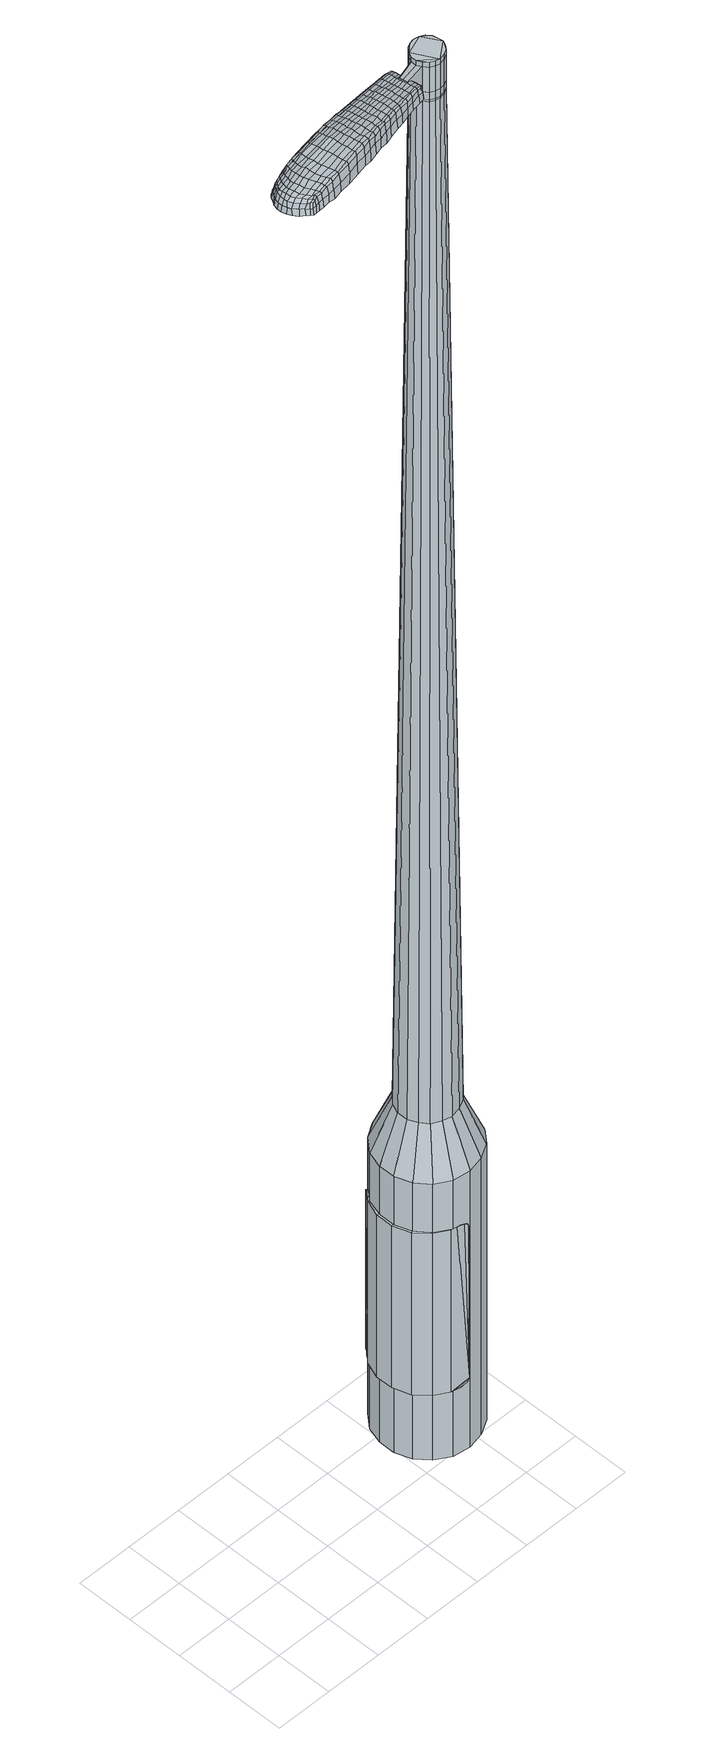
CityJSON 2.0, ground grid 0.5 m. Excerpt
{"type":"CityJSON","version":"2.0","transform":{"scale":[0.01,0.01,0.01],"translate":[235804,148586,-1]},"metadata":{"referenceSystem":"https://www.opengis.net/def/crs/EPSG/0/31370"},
"CityObjects":{
"object1":{"type":"GenericCityObject","attributes":{"cluster":3,"mean_distance_to_centroid":0.217,"new_centroid_x":235806.41,"new_centroid_y":148586.9,"mean_distance_to_camera":6.87,"H1":-3.76,"H2":1.79,"Z_final":111.37,"cluster2":-1,"proj_x":235805.61,"proj_y":148582.54,"id_line":62662,"bearing_l":280.38,"distance":4.44,"orientation":"right","G_obj":190.38},"geometry":[{"type":"MultiSurface","lod":"2","boundaries":[[[0,1,2,3]],[[1,4,5,2]],[[4,6,7,5]],[[6,8,9,7]],[[8,10,11,9]],[[10,12,13,11]],[[12,14,15,13]],[[14,16,17,15]],[[16,18,19,17]],[[18,20,21,19]],[[20,22,23,21]],[[22,24,25,23]],[[24,26,27,25]],[[26,28,29,27]],[[28,30,31,29]],[[30,32,33,31]],[[32,34,35,33]],[[34,0,3,35]],[[36,37,38,39]],[[38,40,41,42]],[[41,43,42]],[[42,44,45,46]],[[45,47,46]],[[46,48,49,50]],[[49,51,50]],[[42,46,50,38]],[[50,52,39,38]],[[53,36,39]],[[2,5,7,35]],[[7,9,11,15]],[[11,13,15]],[[15,17,19,23]],[[19,21,23]],[[23,25,27,31]],[[27,29,31]],[[15,23,31,7]],[[31,33,35,7]],[[3,2,35]],[[1,0,54,55]],[[0,34,56,54]],[[34,32,57,56]],[[32,30,58,57]],[[30,28,59,58]],[[28,26,60,59]],[[26,24,61,60]],[[24,22,62,61]],[[22,20,63,62]],[[20,18,64,63]],[[18,16,65,64]],[[16,14,66,65]],[[14,12,67,66]],[[12,10,68,67]],[[10,8,69,68]],[[8,6,70,69]],[[6,4,71,70]],[[4,1,55,71]],[[55,54,72,73]],[[54,56,74,72]],[[56,57,75,74]],[[57,58,76,75]],[[58,59,77,76]],[[59,60,78,77]],[[60,61,79,78]],[[61,62,80,79]],[[62,63,81,80]],[[63,64,82,81]],[[64,65,83,82]],[[65,66,84,83]],[[66,67,85,84]],[[67,68,86,85]],[[68,69,87,86]],[[69,70,88,87]],[[70,71,89,88]],[[71,55,73,89]],[[90,91,92,93]],[[74,94,91,90]],[[75,95,94,74]],[[76,96,95,75]],[[77,97,96,76]],[[78,98,97,77]],[[99,100,98,78]],[[101,102,100,99]],[[103,104,102,101]],[[82,105,104,103]],[[106,107,105,82]],[[108,109,107,106]],[[110,111,109,108]],[[112,113,111,110]],[[114,115,113,112]],[[116,117,115,114]],[[89,118,117,116]],[[93,92,118,89]],[[119,120,121,122]],[[123,119,122,124]],[[125,123,124,126]],[[127,125,126,128]],[[129,127,128,130]],[[131,129,130,132]],[[133,131,132,134]],[[135,133,134,136]],[[137,135,136,138]],[[139,137,138,140]],[[141,139,140,142]],[[143,141,142,144]],[[145,143,144,146]],[[147,145,146,148]],[[149,147,148,150]],[[151,149,150,152]],[[73,72,90,93]],[[72,74,90]],[[79,99,78]],[[79,80,101,99]],[[80,81,103,101]],[[81,82,103]],[[83,106,82]],[[83,84,108,106]],[[84,85,110,108]],[[85,86,112,110]],[[86,87,114,112]],[[87,88,116,114]],[[88,89,116]],[[73,93,89]],[[153,154,92,91]],[[154,118,92]],[[155,117,118]],[[155,156,115,117]],[[156,157,113,115]],[[157,158,111,113]],[[158,159,109,111]],[[159,160,107,109]],[[160,105,107]],[[161,104,105]],[[161,162,102,104]],[[162,163,100,102]],[[163,98,100]],[[153,91,94]],[[39,52,151,164]],[[154,153,165,152]],[[53,39,164,120]],[[153,94,121,165]],[[36,53,120,119]],[[94,95,122,121]],[[37,36,119,123]],[[95,96,124,122]],[[38,37,123,125]],[[96,97,126,124]],[[40,38,125,127]],[[97,98,128,126]],[[41,40,127,129]],[[98,163,130,128]],[[43,41,129,131]],[[163,162,132,130]],[[42,43,131,133]],[[162,161,134,132]],[[44,42,133,135]],[[161,105,136,134]],[[45,44,135,137]],[[105,160,138,136]],[[47,45,137,139]],[[160,159,140,138]],[[46,47,139,141]],[[159,158,142,140]],[[48,46,141,143]],[[158,157,144,142]],[[49,48,143,145]],[[157,156,146,144]],[[51,49,145,147]],[[156,155,148,146]],[[50,51,147,149]],[[155,118,150,148]],[[52,50,149,151]],[[118,154,152,150]],[[151,152,166,167]],[[152,165,168,166]],[[165,121,169,168]],[[121,120,170,169]],[[120,164,171,170]],[[164,151,167,171]],[[172,173,174,175]],[[176,172,175,177]],[[172,176,178,179]],[[173,172,179,180]],[[181,182,183,184]],[[185,181,184,186]],[[181,185,187,188]],[[182,181,188,189]],[[190,191,192,193]],[[194,190,193,195]],[[190,194,196,197]],[[191,190,197,198]],[[199,200,201,202]],[[203,199,202,204]],[[199,203,205,206]],[[200,199,206,207]],[[208,209,210,211]],[[212,208,211,213]],[[208,212,214,215]],[[209,208,215,216]],[[217,218,219,220]],[[221,217,220,222]],[[217,221,223,224]],[[218,217,224,225]],[[226,227,228,229]],[[218,226,229,219]],[[226,218,225,230]],[[227,226,230,231]],[[232,233,234,235]],[[227,232,235,228]],[[232,227,231,236]],[[233,232,236,237]],[[238,176,177,239]],[[233,238,239,234]],[[238,233,237,240]],[[176,238,240,178]],[[241,242,243,244]],[[245,241,244,246]],[[241,245,247,248]],[[242,241,248,249]],[[250,251,252,253]],[[242,250,253,243]],[[250,242,249,254]],[[251,250,254,255]],[[256,257,258,259]],[[251,256,259,252]],[[256,251,255,260]],[[257,256,260,261]],[[262,263,264,265]],[[257,262,265,258]],[[262,257,261,266]],[[263,262,266,267]],[[268,173,180,269]],[[263,268,269,264]],[[268,263,267,270]],[[173,268,270,174]],[[271,272,273,274]],[[275,271,274,276]],[[271,275,277,278]],[[272,271,278,279]],[[280,281,282,283]],[[272,280,283,273]],[[280,272,279,284]],[[281,280,284,285]],[[286,287,288,289]],[[281,286,289,282]],[[286,281,285,290]],[[287,286,290,291]],[[292,185,186,293]],[[287,292,293,288]],[[292,287,291,294]],[[185,292,294,187]],[[295,296,297,298]],[[299,295,298,300]],[[295,299,301,302]],[[296,295,302,303]],[[304,305,306,307]],[[296,304,307,297]],[[304,296,303,308]],[[305,304,308,309]],[[310,311,312,313]],[[305,310,313,306]],[[310,305,309,314]],[[311,310,314,315]],[[316,317,318,319]],[[311,316,319,312]],[[316,311,315,320]],[[317,316,320,321]],[[322,182,189,323]],[[317,322,323,318]],[[322,317,321,324]],[[182,322,324,183]],[[325,211,210,326]],[[327,325,326,328]],[[325,327,329,330]],[[211,325,330,213]],[[331,327,328,332]],[[333,331,332,334]],[[331,333,335,336]],[[327,331,336,329]],[[337,333,334,338]],[[339,337,338,340]],[[337,339,341,342]],[[333,337,342,335]],[[343,339,340,344]],[[345,343,344,346]],[[343,345,347,348]],[[339,343,348,341]],[[349,345,346,350]],[[200,349,350,201]],[[349,200,207,351]],[[345,349,351,347]],[[352,353,198,197]],[[354,352,197,196]],[[352,354,355,356]],[[353,352,356,357]],[[358,359,357,356]],[[360,358,356,355]],[[358,360,361,362]],[[359,358,362,363]],[[364,365,363,362]],[[366,364,362,361]],[[364,366,367,368]],[[365,364,368,369]],[[370,371,369,368]],[[372,370,368,367]],[[370,372,205,203]],[[371,370,203,204]],[[373,374,375,376]],[[275,373,376,277]],[[373,275,276,377]],[[374,373,377,378]],[[379,194,195,380]],[[374,379,380,375]],[[379,374,378,381]],[[194,379,381,196]],[[382,383,384,385]],[[221,382,385,223]],[[382,221,222,386]],[[383,382,386,387]],[[388,389,390,391]],[[383,388,391,384]],[[388,383,387,392]],[[389,388,392,393]],[[394,191,198,395]],[[389,394,395,390]],[[394,389,393,396]],[[191,394,396,192]],[[397,398,399,400]],[[179,397,400,180]],[[397,179,178,401]],[[398,397,401,402]],[[403,404,405,406]],[[398,403,406,399]],[[403,398,402,407]],[[404,403,407,408]],[[409,202,201,410]],[[404,409,410,405]],[[409,404,408,411]],[[202,409,411,204]],[[412,413,414,415]],[[184,412,415,186]],[[412,184,183,416]],[[413,412,416,417]],[[418,206,205,419]],[[413,418,419,414]],[[418,413,417,420]],[[206,418,420,207]],[[421,422,423,424]],[[299,421,424,301]],[[421,299,300,425]],[[422,421,425,426]],[[427,212,213,428]],[[422,427,428,423]],[[427,422,426,429]],[[212,427,429,214]],[[430,431,432,433]],[[245,430,433,247]],[[430,245,246,434]],[[431,430,434,435]],[[436,437,438,439]],[[431,436,439,432]],[[436,431,435,440]],[[437,436,440,441]],[[442,209,216,443]],[[437,442,443,438]],[[442,437,441,444]],[[209,442,444,210]],[[445,446,435,434]],[[244,445,434,246]],[[445,244,243,447]],[[446,445,447,448]],[[449,450,441,440]],[[446,449,440,435]],[[449,446,448,451]],[[450,449,451,452]],[[453,326,210,444]],[[450,453,444,441]],[[453,450,452,454]],[[326,453,454,328]],[[455,456,457,458]],[[302,455,458,303]],[[455,302,301,424]],[[456,455,424,423]],[[459,330,329,460]],[[456,459,460,457]],[[459,456,423,428]],[[330,459,428,213]],[[461,462,448,447]],[[253,461,447,243]],[[461,253,252,463]],[[462,461,463,464]],[[465,466,452,451]],[[462,465,451,448]],[[465,462,464,467]],[[466,465,467,468]],[[469,332,328,454]],[[466,469,454,452]],[[469,466,468,470]],[[332,469,470,334]],[[471,472,473,474]],[[308,471,474,309]],[[471,308,303,458]],[[472,471,458,457]],[[475,336,335,476]],[[472,475,476,473]],[[475,472,457,460]],[[336,475,460,329]],[[477,478,464,463]],[[259,477,463,252]],[[477,259,258,479]],[[478,477,479,480]],[[481,482,468,467]],[[478,481,467,464]],[[481,478,480,483]],[[482,481,483,484]],[[485,338,334,470]],[[482,485,470,468]],[[485,482,484,486]],[[338,485,486,340]],[[487,488,489,490]],[[314,487,490,315]],[[487,314,309,474]],[[488,487,474,473]],[[491,342,341,492]],[[488,491,492,489]],[[491,488,473,476]],[[342,491,476,335]],[[493,494,480,479]],[[265,493,479,258]],[[493,265,264,495]],[[494,493,495,496]],[[497,498,484,483]],[[494,497,483,480]],[[497,494,496,499]],[[498,497,499,500]],[[501,344,340,486]],[[498,501,486,484]],[[501,498,500,502]],[[344,501,502,346]],[[503,504,505,506]],[[320,503,506,321]],[[503,320,315,490]],[[504,503,490,489]],[[507,348,347,508]],[[504,507,508,505]],[[507,504,489,492]],[[348,507,492,341]],[[509,510,496,495]],[[269,509,495,264]],[[509,269,180,400]],[[510,509,400,399]],[[511,512,500,499]],[[510,511,499,496]],[[511,510,399,406]],[[512,511,406,405]],[[513,350,346,502]],[[512,513,502,500]],[[513,512,405,410]],[[350,513,410,201]],[[514,515,417,416]],[[324,514,416,183]],[[514,324,321,506]],[[515,514,506,505]],[[516,351,207,420]],[[515,516,420,417]],[[516,515,505,508]],[[351,516,508,347]],[[517,518,378,377]],[[274,517,377,276]],[[517,274,273,519]],[[518,517,519,520]],[[521,354,196,381]],[[518,521,381,378]],[[521,518,520,522]],[[354,521,522,355]],[[523,524,525,526]],[[224,523,526,225]],[[523,224,223,385]],[[524,523,385,384]],[[527,528,529,530]],[[524,527,530,525]],[[527,524,384,391]],[[528,527,391,390]],[[531,353,357,532]],[[528,531,532,529]],[[531,528,390,395]],[[353,531,395,198]],[[533,534,520,519]],[[283,533,519,273]],[[533,283,282,535]],[[534,533,535,536]],[[537,360,355,522]],[[534,537,522,520]],[[537,534,536,538]],[[360,537,538,361]],[[539,540,541,542]],[[230,539,542,231]],[[539,230,225,526]],[[540,539,526,525]],[[543,544,545,546]],[[540,543,546,541]],[[543,540,525,530]],[[544,543,530,529]],[[547,359,363,548]],[[544,547,548,545]],[[547,544,529,532]],[[359,547,532,357]],[[549,550,536,535]],[[289,549,535,282]],[[549,289,288,551]],[[550,549,551,552]],[[553,366,361,538]],[[550,553,538,536]],[[553,550,552,554]],[[366,553,554,367]],[[555,556,557,558]],[[236,555,558,237]],[[555,236,231,542]],[[556,555,542,541]],[[559,560,561,562]],[[556,559,562,557]],[[559,556,541,546]],[[560,559,546,545]],[[563,365,369,564]],[[560,563,564,561]],[[563,560,545,548]],[[365,563,548,363]],[[565,566,552,551]],[[293,565,551,288]],[[565,293,186,415]],[[566,565,415,414]],[[567,372,367,554]],[[566,567,554,552]],[[567,566,414,419]],[[372,567,419,205]],[[568,569,402,401]],[[240,568,401,178]],[[568,240,237,558]],[[569,568,558,557]],[[570,571,408,407]],[[569,570,407,402]],[[570,569,557,562]],[[571,570,562,561]],[[572,371,204,411]],[[571,572,411,408]],[[572,571,561,564]],[[371,572,564,369]],[[573,574,575,576]],[[576,575,577,578]],[[579,577,575,580]],[[580,575,574,581]],[[582,583,584,585]],[[585,584,586,587]],[[588,586,584,589]],[[589,584,583,590]],[[591,592,593,594]],[[594,593,595,596]],[[597,595,593,598]],[[598,593,592,599]],[[600,601,602,603]],[[603,602,604,605]],[[606,604,602,607]],[[607,602,601,608]],[[609,610,611,612]],[[612,611,613,614]],[[615,613,611,616]],[[616,611,610,617]],[[618,619,620,621]],[[621,620,622,623]],[[624,622,620,625]],[[625,620,619,626]],[[627,628,629,630]],[[630,629,619,618]],[[626,619,629,631]],[[631,629,628,632]],[[633,634,635,636]],[[636,635,628,627]],[[632,628,635,637]],[[637,635,634,638]],[[578,577,639,640]],[[640,639,634,633]],[[638,634,639,641]],[[641,639,577,579]],[[642,643,644,645]],[[645,644,646,647]],[[648,646,644,649]],[[649,644,643,650]],[[651,652,653,654]],[[654,653,643,642]],[[650,643,653,655]],[[655,653,652,656]],[[657,658,659,660]],[[660,659,652,651]],[[656,652,659,661]],[[661,659,658,662]],[[663,664,665,666]],[[666,665,658,657]],[[662,658,665,667]],[[667,665,664,668]],[[581,574,669,670]],[[670,669,664,663]],[[668,664,669,671]],[[671,669,574,573]],[[672,673,674,675]],[[675,674,676,677]],[[678,676,674,679]],[[679,674,673,680]],[[681,682,683,684]],[[684,683,673,672]],[[680,673,683,685]],[[685,683,682,686]],[[687,688,689,690]],[[690,689,682,681]],[[686,682,689,691]],[[691,689,688,692]],[[587,586,693,694]],[[694,693,688,687]],[[692,688,693,695]],[[695,693,586,588]],[[696,697,698,699]],[[699,698,700,701]],[[702,700,698,703]],[[703,698,697,704]],[[705,706,707,708]],[[708,707,697,696]],[[704,697,707,709]],[[709,707,706,710]],[[711,712,713,714]],[[714,713,706,705]],[[710,706,713,715]],[[715,713,712,716]],[[717,718,719,720]],[[720,719,712,711]],[[716,712,719,721]],[[721,719,718,722]],[[590,583,723,724]],[[724,723,718,717]],[[722,718,723,725]],[[725,723,583,582]],[[609,612,726,727]],[[727,726,728,729]],[[730,728,726,170]],[[170,726,612,614]],[[729,728,731,732]],[[732,731,733,734]],[[735,733,731,736]],[[736,731,728,730]],[[734,733,737,738]],[[738,737,739,740]],[[741,739,737,742]],[[742,737,733,735]],[[740,739,743,744]],[[744,743,745,746]],[[747,745,743,748]],[[748,743,739,741]],[[746,745,749,750]],[[750,749,601,600]],[[608,601,749,751]],[[751,749,745,747]],[[599,752,753,598]],[[598,753,754,597]],[[755,754,753,756]],[[756,753,752,757]],[[757,758,759,756]],[[756,759,760,755]],[[761,760,759,762]],[[762,759,758,763]],[[763,764,765,762]],[[762,765,766,761]],[[767,766,765,768]],[[768,765,764,769]],[[769,770,771,768]],[[768,771,772,767]],[[606,772,771,604]],[[604,771,770,605]],[[773,774,775,776]],[[776,775,676,678]],[[677,676,775,777]],[[777,775,774,778]],[[596,595,779,780]],[[780,779,774,773]],[[778,774,779,781]],[[781,779,595,597]],[[782,783,784,785]],[[785,784,622,624]],[[623,622,784,786]],[[786,784,783,787]],[[788,789,790,791]],[[791,790,783,782]],[[787,783,790,792]],[[792,790,789,793]],[[599,592,794,795]],[[795,794,789,788]],[[793,789,794,796]],[[796,794,592,591]],[[797,798,799,800]],[[800,799,580,581]],[[579,580,799,801]],[[801,799,798,802]],[[803,804,805,806]],[[806,805,798,797]],[[802,798,805,807]],[[807,805,804,808]],[[600,603,809,810]],[[810,809,804,803]],[[808,804,809,811]],[[811,809,603,605]],[[812,813,814,815]],[[815,814,585,587]],[[582,585,814,816]],[[816,814,813,817]],[[606,607,818,819]],[[819,818,813,812]],[[817,813,818,820]],[[820,818,607,608]],[[821,822,823,824]],[[824,823,700,702]],[[701,700,823,825]],[[825,823,822,826]],[[614,613,827,828]],[[828,827,822,821]],[[826,822,827,829]],[[829,827,613,615]],[[830,831,646,648]],[[647,646,832]],[[832,646,831,833]],[[834,835,836,837]],[[837,836,831,830]],[[833,831,836,838]],[[838,836,835,839]],[[617,610,840,841]],[[841,840,835,834]],[[839,835,840,842]],[[842,840,610,609]],[[833,843,832]],[[832,843,645,647]],[[642,645,843,844]],[[839,845,846,838]],[[838,846,843,833]],[[844,843,846,847]],[[847,846,845,848]],[[609,727,849,842]],[[842,849,845,839]],[[848,845,849,850]],[[850,849,727,729]],[[851,852,853,854]],[[854,853,703,704]],[[702,703,853,824]],[[824,853,852,821]],[[730,170,855,856]],[[856,855,852,851]],[[821,852,855,828]],[[828,855,170,614]],[[857,858,844]],[[844,858,654,642]],[[651,654,858,859]],[[859,858,857,860]],[[848,861,862,847]],[[847,862,857,844]],[[860,857,862,863]],[[863,862,861,864]],[[729,732,865,850]],[[850,865,861,848]],[[864,861,865,866]],[[866,865,732,734]],[[867,868,869,870]],[[870,869,709,710]],[[704,709,869,854]],[[854,869,868,851]],[[735,736,871,872]],[[872,871,868,867]],[[851,868,871,856]],[[856,871,736,730]],[[860,873,874,859]],[[859,874,660,651]],[[657,660,874,875]],[[875,874,873,876]],[[864,877,878,863]],[[863,878,873,860]],[[876,873,878,879]],[[879,878,877,880]],[[734,738,881,866]],[[866,881,877,864]],[[880,877,881,882]],[[882,881,738,740]],[[883,884,885,886]],[[886,885,715,716]],[[710,715,885,870]],[[870,885,884,867]],[[741,742,887,888]],[[888,887,884,883]],[[867,884,887,872]],[[872,887,742,735]],[[876,889,890,875]],[[875,890,666,657]],[[663,666,890,891]],[[891,890,889,892]],[[880,893,894,879]],[[879,894,889,876]],[[892,889,894,895]],[[895,894,893,896]],[[740,744,897,882]],[[882,897,893,880]],[[896,893,897,898]],[[898,897,744,746]],[[899,900,901,902]],[[902,901,721,722]],[[716,721,901,886]],[[886,901,900,883]],[[747,748,903,904]],[[904,903,900,899]],[[883,900,903,888]],[[888,903,748,741]],[[892,905,906,891]],[[891,906,670,663]],[[581,670,906,800]],[[800,906,905,797]],[[896,907,908,895]],[[895,908,905,892]],[[797,905,908,806]],[[806,908,907,803]],[[746,750,909,898]],[[898,909,907,896]],[[803,907,909,810]],[[810,909,750,600]],[[817,910,911,816]],[[816,911,725,582]],[[722,725,911,902]],[[902,911,910,899]],[[608,751,912,820]],[[820,912,910,817]],[[899,910,912,904]],[[904,912,751,747]],[[778,913,914,777]],[[777,914,675,677]],[[672,675,914,915]],[[915,914,913,916]],[[597,754,917,781]],[[781,917,913,778]],[[916,913,917,918]],[[918,917,754,755]],[[919,920,921,922]],[[922,921,625,626]],[[624,625,921,785]],[[785,921,920,782]],[[923,924,925,926]],[[926,925,920,919]],[[782,920,925,791]],[[791,925,924,788]],[[757,752,927,928]],[[928,927,924,923]],[[788,924,927,795]],[[795,927,752,599]],[[916,929,930,915]],[[915,930,684,672]],[[681,684,930,931]],[[931,930,929,932]],[[755,760,933,918]],[[918,933,929,916]],[[932,929,933,934]],[[934,933,760,761]],[[935,936,937,938]],[[938,937,631,632]],[[626,631,937,922]],[[922,937,936,919]],[[939,940,941,942]],[[942,941,936,935]],[[919,936,941,926]],[[926,941,940,923]],[[763,758,943,944]],[[944,943,940,939]],[[923,940,943,928]],[[928,943,758,757]],[[932,945,946,931]],[[931,946,690,681]],[[687,690,946,947]],[[947,946,945,948]],[[761,766,949,934]],[[934,949,945,932]],[[948,945,949,950]],[[950,949,766,767]],[[951,952,953,954]],[[954,953,637,638]],[[632,637,953,938]],[[938,953,952,935]],[[955,956,957,958]],[[958,957,952,951]],[[935,952,957,942]],[[942,957,956,939]],[[769,764,959,960]],[[960,959,956,955]],[[939,956,959,944]],[[944,959,764,763]],[[948,961,962,947]],[[947,962,694,687]],[[587,694,962,815]],[[815,962,961,812]],[[767,772,963,950]],[[950,963,961,948]],[[812,961,963,819]],[[819,963,772,606]],[[802,964,965,801]],[[801,965,641,579]],[[638,641,965,954]],[[954,965,964,951]],[[808,966,967,807]],[[807,967,964,802]],[[951,964,967,958]],[[958,967,966,955]],[[605,770,968,811]],[[811,968,966,808]],[[955,966,968,960]],[[960,968,770,769]],[[573,576,175,174]],[[576,578,177,175]],[[588,589,188,187]],[[589,590,189,188]],[[591,594,193,192]],[[594,596,195,193]],[[615,616,215,214]],[[616,617,216,215]],[[618,621,220,219]],[[621,623,222,220]],[[627,630,229,228]],[[630,618,219,229]],[[633,636,235,234]],[[636,627,228,235]],[[578,640,239,177]],[[640,633,234,239]],[[648,649,248,247]],[[649,650,249,248]],[[650,655,254,249]],[[655,656,255,254]],[[656,661,260,255]],[[661,662,261,260]],[[662,667,266,261]],[[667,668,267,266]],[[668,671,270,267]],[[671,573,174,270]],[[678,679,278,277]],[[679,680,279,278]],[[680,685,284,279]],[[685,686,285,284]],[[686,691,290,285]],[[691,692,291,290]],[[692,695,294,291]],[[695,588,187,294]],[[696,699,298,297]],[[699,701,300,298]],[[705,708,307,306]],[[708,696,297,307]],[[711,714,313,312]],[[714,705,306,313]],[[717,720,319,318]],[[720,711,312,319]],[[590,724,323,189]],[[724,717,318,323]],[[773,776,376,375]],[[776,678,277,376]],[[596,780,380,195]],[[780,773,375,380]],[[623,786,386,222]],[[786,787,387,386]],[[787,792,392,387]],[[792,793,393,392]],[[793,796,396,393]],[[796,591,192,396]],[[701,825,425,300]],[[825,826,426,425]],[[826,829,429,426]],[[829,615,214,429]],[[830,648,433,432]],[[648,247,433]],[[834,837,439,438]],[[837,830,432,439]],[[617,841,443,216]],[[841,834,438,443]],[[969,970,971,972]],[[973,974,972,971]],[[975,976,977,978]],[[979,980,981,982]],[[970,983,984,971]],[[985,973,971,984]],[[986,975,978,987]],[[988,989,980,979]],[[983,990,991,984]],[[991,992,985,984]],[[993,986,987,994]],[[995,989,988,996]],[[990,997,998,991]],[[998,999,992,991]],[[1000,993,994,1001]],[[1002,995,996,1003]],[[1004,1005,1006,1007]],[[1008,1009,1005,1004]],[[1008,1010,1011,1009]],[[1010,1012,1013,1011]],[[1014,1015,1016,1017]],[[1018,1019,1015,1014]],[[1020,1021,1019,1018]],[[1022,1023,1021,1020]],[[1017,1006,1005,1014]],[[1014,1005,1009,1018]],[[1009,1011,1020,1018]],[[1011,1013,1022,1020]],[[978,977,974,973]],[[987,978,973,985]],[[992,994,987,985]],[[999,1001,994,992]],[[979,982,976,975]],[[988,979,975,986]],[[996,988,986,993]],[[1003,996,993,1000]],[[980,1004,1007,981]],[[989,1008,1004,980]],[[1010,1008,989,995]],[[1012,1010,995,1002]],[[1024,1025,1026,1027]],[[1026,1028,1029,1030]],[[1026,1030,1031,1032]],[[1026,1032,1027]],[[1033,1024,1027,1034]],[[1035,1034,1027,1036]],[[1037,1036,1027]],[[1038,1026,1025,1039]],[[1040,1038,1039,1041]],[[1042,1040,1041,1043]],[[1044,1042,1043,1045]],[[1046,1044,1045,1047]],[[1047,1048,1049,1050]],[[1047,1050,1051,1052]],[[1047,1052,1053,1054]],[[1053,1055,1056,1057]],[[1053,1057,1058,1059]],[[1053,1059,1054]],[[1047,1054,1046]],[[1060,1061,1025,1024]],[[1062,1063,1028,1026]],[[1064,1065,1037,1027]],[[1061,1066,1039,1025]],[[1067,1062,1026,1038]],[[1066,1068,1041,1039]],[[1069,1067,1038,1040]],[[1068,1070,1043,1041]],[[1071,1069,1040,1042]],[[1070,1072,1045,1043]],[[1073,1071,1042,1044]],[[1072,1074,1047,1045]],[[1075,1073,1044,1046]],[[1074,1076,1048,1047]],[[1077,1078,1055,1053]],[[1079,1075,1046,1054]],[[1049,1048,1076,1080]],[[1050,1049,1080,1081]],[[1051,1050,1081,1082]],[[1052,1051,1082,1083]],[[1053,1052,1083,1077]],[[1084,1060,1024,1033]],[[1085,1084,1033,1034]],[[1086,1085,1034,1035]],[[1087,1086,1035,1036]],[[1065,1087,1036,1037]],[[1029,1028,1063,1088]],[[1056,1055,1078,1089]],[[1030,1029,1088,1090]],[[1031,1030,1090,1091]],[[1032,1031,1091,1092]],[[1027,1032,1092,1064]],[[1057,1056,1089,1093]],[[1058,1057,1093,1094]],[[1059,1058,1094,1095]],[[1054,1059,1095,1079]]]}]}
},
"vertices":[
[198,81,384],[198,95,384],[198,95,96],[198,81,96],[202,109,384],[202,109,96],[212,121,384],[212,121,96],[224,128,384],[224,128,96],[239,131,384],[239,131,96],[253,128,384],[253,128,96],[266,121,384],[266,121,96],[276,110,384],[276,110,96],[281,96,384],[281,96,96],[281,81,384],[281,81,96],[276,67,384],[276,67,96],[267,56,384],[267,56,96],[254,49,384],[254,49,96],[240,46,384],[240,46,96],[225,48,384],[225,48,96],[212,56,384],[212,56,96],[203,67,384],[203,67,96],[231,78,1524],[235,76,1524],[239,75,1524],[226,86,1524],[244,76,1524],[248,78,1524],[253,86,1524],[251,82,1524],[252,91,1524],[251,95,1524],[244,101,1524],[248,99,1524],[239,102,1524],[235,101,1524],[228,95,1524],[231,99,1524],[226,91,1524],[228,82,1524],[214,84,429],[214,93,429],[218,76,429],[223,69,429],[231,65,429],[239,63,429],[248,65,429],[256,69,429],[261,76,429],[264,84,429],[264,93,429],[261,101,429],[255,108,429],[248,112,429],[239,113,429],[230,112,429],[223,107,429],[217,101,429],[226,86,1483],[226,91,1483],[228,82,1483],[231,78,1483],[235,76,1483],[239,75,1483],[244,76,1483],[248,78,1483],[251,82,1483],[253,86,1483],[252,91,1483],[251,95,1483],[248,99,1483],[244,101,1483],[239,102,1483],[235,101,1483],[231,99,1483],[228,95,1483],[227,86,1483],[227,86,1485],[227,90,1485],[227,90,1483],[228,82,1485],[231,78,1485],[235,76,1485],[239,75,1485],[244,76,1485],[248,79,1483],[248,79,1485],[250,82,1483],[250,82,1485],[252,86,1483],[252,86,1485],[252,91,1485],[250,95,1483],[250,95,1485],[247,98,1483],[247,98,1485],[244,100,1483],[244,100,1485],[239,101,1483],[239,101,1485],[235,100,1483],[235,100,1485],[231,98,1483],[231,98,1485],[228,95,1485],[231,78,1519],[228,82,1519],[228,82,1493],[231,78,1493],[235,76,1519],[235,76,1493],[239,75,1519],[239,75,1493],[244,76,1519],[244,76,1493],[248,78,1519],[248,78,1493],[251,82,1519],[251,82,1493],[253,86,1519],[253,86,1493],[252,91,1519],[252,91,1493],[251,95,1519],[251,95,1493],[248,99,1519],[248,99,1493],[244,101,1519],[244,101,1493],[239,102,1519],[239,102,1493],[235,101,1519],[235,101,1493],[231,99,1519],[231,99,1493],[228,95,1519],[228,95,1493],[226,91,1519],[226,91,1493],[226,86,1485],[226,91,1485],[231,99,1485],[235,101,1485],[239,102,1485],[244,101,1485],[248,99,1485],[251,95,1485],[253,86,1485],[251,82,1485],[248,78,1485],[226,86,1519],[226,86,1493],[207,86,1513],[207,86,1518],[208,83,1513],[208,79,1513],[208,79,1518],[208,83,1518],[131,88,1519],[138,89,1518],[137,91,1509],[130,90,1510],[123,87,1519],[121,88,1510],[124,86,1526],[132,87,1525],[140,88,1525],[138,50,1519],[145,52,1518],[146,54,1525],[139,52,1525],[129,49,1519],[130,50,1526],[128,47,1510],[137,49,1510],[144,50,1509],[63,54,1519],[62,58,1519],[61,58,1513],[62,54,1513],[64,51,1519],[64,50,1513],[66,51,1524],[64,55,1524],[64,58,1524],[135,68,1530],[143,69,1529],[142,72,1529],[135,71,1530],[126,66,1531],[126,70,1531],[127,62,1530],[136,64,1530],[143,66,1529],[215,83,1512],[214,85,1512],[213,85,1517],[214,83,1517],[215,80,1512],[214,80,1517],[215,79,1506],[214,82,1506],[213,85,1506],[73,76,1519],[76,77,1519],[75,79,1512],[72,78,1512],[71,75,1518],[70,76,1512],[72,75,1522],[74,75,1523],[77,76,1524],[81,79,1519],[86,80,1519],[85,81,1512],[80,80,1512],[82,78,1524],[87,79,1525],[92,82,1519],[100,83,1519],[98,84,1511],[91,83,1511],[93,80,1526],[101,82,1526],[111,85,1519],[110,86,1510],[112,84,1526],[205,98,1513],[197,97,1513],[198,96,1518],[205,97,1517],[210,98,1512],[209,97,1516],[209,99,1506],[203,98,1507],[196,98,1507],[190,96,1514],[182,95,1515],[183,94,1520],[191,95,1519],[188,97,1507],[181,96,1507],[175,94,1515],[167,93,1516],[168,92,1522],[176,93,1521],[173,95,1508],[166,94,1508],[160,92,1517],[153,91,1517],[154,90,1524],[161,91,1523],[158,93,1508],[151,93,1509],[145,90,1518],[147,89,1524],[144,92,1509],[79,41,1519],[82,41,1519],[82,43,1524],[79,42,1523],[76,41,1518],[77,42,1522],[76,40,1512],[78,40,1512],[82,40,1512],[87,42,1519],[93,42,1519],[93,44,1525],[87,43,1524],[86,40,1512],[92,41,1512],[99,43,1519],[107,44,1519],[107,46,1526],[99,44,1526],[98,41,1511],[106,43,1511],[118,46,1519],[119,48,1526],[117,45,1510],[210,68,1513],[202,66,1513],[202,65,1507],[209,66,1507],[215,69,1512],[215,68,1506],[214,70,1516],[210,69,1517],[203,67,1518],[195,64,1514],[188,62,1515],[187,61,1507],[194,63,1507],[196,65,1519],[188,64,1520],[181,61,1515],[173,59,1516],[172,57,1508],[180,59,1508],[181,62,1521],[174,60,1522],[166,57,1517],[159,55,1517],[158,54,1509],[165,55,1508],[167,59,1523],[160,57,1524],[152,54,1518],[151,52,1509],[153,55,1524],[208,82,1519],[208,84,1519],[201,80,1520],[201,83,1520],[202,77,1520],[209,79,1519],[194,79,1522],[193,81,1522],[186,77,1523],[186,80,1523],[187,74,1523],[194,76,1521],[179,76,1524],[179,79,1524],[172,75,1525],[171,78,1525],[172,71,1525],[180,73,1524],[164,73,1526],[164,76,1526],[157,72,1527],[157,75,1527],[158,69,1527],[165,70,1526],[150,71,1528],[149,74,1528],[151,67,1528],[67,55,1527],[67,59,1527],[69,52,1526],[73,52,1527],[72,56,1528],[71,60,1528],[78,57,1529],[77,61,1529],[79,53,1528],[86,55,1530],[85,59,1530],[84,62,1530],[92,60,1531],[92,64,1531],[93,56,1530],[102,58,1531],[101,61,1531],[101,65,1531],[114,64,1531],[113,67,1531],[115,60,1531],[74,42,1518],[71,44,1519],[71,43,1513],[73,41,1513],[75,43,1523],[73,44,1523],[68,47,1519],[67,46,1513],[69,47,1524],[69,74,1518],[67,72,1518],[69,72,1523],[71,74,1523],[68,75,1513],[66,73,1513],[65,69,1519],[63,66,1519],[65,66,1524],[67,69,1523],[64,69,1513],[62,66,1513],[62,62,1519],[64,62,1524],[61,62,1513],[133,86,1528],[133,84,1528],[140,85,1528],[140,87,1527],[124,84,1528],[124,82,1529],[133,81,1529],[134,78,1530],[141,79,1529],[141,82,1528],[125,80,1529],[125,76,1530],[134,74,1530],[142,76,1529],[125,73,1531],[139,54,1528],[138,56,1529],[129,54,1529],[130,52,1528],[146,55,1527],[145,58,1528],[137,60,1529],[128,58,1530],[144,61,1528],[217,71,1512],[217,73,1512],[215,73,1517],[216,71,1517],[216,70,1506],[216,72,1506],[216,76,1512],[215,76,1517],[215,75,1506],[212,97,1512],[213,95,1512],[212,96,1506],[211,98,1506],[211,96,1517],[211,95,1517],[213,93,1512],[213,91,1512],[212,91,1506],[212,94,1506],[212,93,1517],[212,90,1517],[214,88,1512],[213,88,1506],[213,88,1517],[206,95,1519],[206,94,1519],[198,94,1520],[199,93,1520],[207,92,1519],[207,89,1519],[199,91,1520],[200,88,1520],[207,87,1519],[200,85,1520],[210,70,1519],[210,72,1519],[203,70,1520],[203,69,1520],[209,75,1519],[202,74,1520],[191,93,1521],[191,92,1521],[184,92,1522],[184,91,1522],[192,89,1521],[192,87,1521],[184,88,1522],[185,86,1523],[193,84,1522],[185,83,1523],[196,67,1521],[195,69,1521],[188,67,1522],[188,65,1522],[195,72,1521],[188,71,1522],[176,91,1523],[177,90,1523],[169,90,1524],[169,89,1524],[177,87,1523],[178,84,1524],[170,86,1525],[170,83,1525],[178,82,1524],[171,80,1525],[181,64,1523],[181,66,1523],[174,64,1524],[174,62,1524],[180,69,1524],[173,68,1525],[162,89,1525],[162,88,1525],[154,88,1526],[155,87,1526],[162,85,1526],[163,82,1526],[155,84,1527],[156,81,1527],[163,79,1526],[156,78,1527],[167,60,1525],[166,62,1525],[159,61,1526],[160,59,1526],[166,66,1526],[159,64,1527],[147,88,1527],[147,86,1527],[148,83,1527],[148,80,1528],[149,77,1528],[153,57,1527],[152,59,1527],[151,63,1528],[78,43,1525],[75,45,1525],[81,44,1526],[79,45,1526],[72,48,1526],[76,48,1527],[73,74,1525],[71,72,1525],[75,73,1526],[76,75,1525],[69,69,1525],[67,66,1526],[72,67,1527],[73,70,1526],[67,63,1526],[71,63,1527],[86,44,1526],[84,46,1527],[92,45,1527],[91,47,1528],[82,49,1528],[89,50,1529],[81,76,1526],[80,74,1527],[86,76,1528],[87,78,1527],[79,72,1527],[78,68,1528],[84,70,1529],[85,73,1528],[77,65,1528],[84,66,1530],[99,46,1528],[97,48,1529],[107,47,1528],[106,49,1529],[95,52,1529],[104,53,1530],[93,79,1528],[92,77,1528],[101,78,1529],[101,80,1528],[92,74,1529],[91,71,1530],[100,72,1530],[100,76,1530],[91,67,1530],[100,69,1531],[118,49,1529],[117,52,1529],[116,56,1530],[113,82,1528],[112,80,1529],[112,78,1530],[113,74,1530],[113,71,1531],[137,89,1509],[138,87,1518],[131,86,1518],[130,88,1509],[123,85,1519],[121,86,1510],[124,84,1525],[133,85,1525],[140,86,1525],[145,56,1525],[144,54,1518],[137,52,1518],[138,54,1525],[129,51,1519],[130,52,1525],[128,49,1510],[136,51,1509],[143,52,1509],[63,58,1513],[64,58,1519],[65,55,1519],[64,55,1513],[66,52,1519],[66,51,1513],[68,52,1524],[66,55,1524],[66,59,1524],[142,72,1528],[142,69,1528],[135,68,1529],[135,71,1529],[126,66,1529],[126,69,1529],[127,63,1529],[136,64,1529],[143,66,1528],[211,85,1516],[212,85,1512],[213,82,1512],[212,82,1516],[213,79,1512],[212,79,1516],[212,79,1506],[212,82,1506],[211,85,1506],[76,77,1512],[77,76,1519],[74,75,1518],[73,76,1512],[72,74,1518],[71,75,1512],[73,73,1522],[75,73,1523],[78,74,1523],[86,79,1512],[87,78,1519],[82,77,1519],[80,78,1512],[82,76,1524],[88,77,1525],[99,82,1511],[100,81,1519],[93,80,1519],[91,81,1511],[94,78,1525],[101,80,1526],[112,83,1519],[110,84,1510],[113,82,1526],[198,94,1518],[197,95,1513],[205,96,1513],[205,95,1517],[210,96,1512],[209,95,1515],[209,97,1506],[204,96,1506],[196,96,1507],[183,92,1520],[182,93,1514],[190,94,1514],[191,93,1519],[188,95,1507],[181,94,1507],[168,90,1522],[167,91,1516],[175,92,1515],[176,91,1521],[173,93,1508],[166,92,1508],[154,88,1523],[153,89,1517],[160,90,1516],[161,89,1522],[159,91,1508],[151,91,1508],[146,88,1517],[147,87,1524],[144,90,1509],[82,45,1523],[82,43,1519],[79,43,1518],[79,44,1523],[77,43,1518],[77,44,1522],[76,42,1512],[78,42,1512],[81,42,1512],[93,46,1525],[93,44,1519],[87,44,1519],[87,45,1524],[86,42,1512],[92,43,1512],[107,48,1526],[106,46,1519],[98,45,1519],[99,46,1525],[98,43,1511],[105,45,1511],[118,48,1519],[118,50,1526],[117,47,1510],[201,67,1507],[202,68,1513],[209,70,1513],[208,68,1506],[214,71,1512],[213,70,1506],[213,72,1515],[209,71,1517],[202,69,1518],[187,63,1507],[187,64,1514],[195,66,1514],[194,65,1507],[195,67,1519],[188,66,1520],[172,59,1508],[173,61,1516],[180,62,1515],[179,61,1508],[181,64,1521],[173,62,1522],[158,56,1508],[158,57,1517],[166,59,1516],[165,57,1508],[166,61,1522],[159,59,1523],[151,56,1517],[150,54,1509],[152,57,1524],[207,81,1518],[207,84,1518],[200,80,1519],[200,83,1519],[201,77,1519],[193,79,1520],[193,81,1520],[186,77,1521],[185,80,1521],[186,74,1521],[194,76,1520],[178,76,1523],[178,79,1523],[171,75,1524],[171,77,1524],[172,72,1524],[179,73,1523],[164,73,1525],[163,76,1525],[157,72,1526],[156,75,1526],[157,69,1526],[164,70,1525],[149,71,1527],[149,74,1527],[150,67,1527],[68,59,1526],[68,56,1526],[70,52,1525],[74,53,1526],[72,56,1526],[72,60,1526],[78,61,1528],[79,57,1528],[80,54,1527],[87,55,1528],[86,59,1529],[85,62,1529],[92,63,1530],[93,60,1530],[94,56,1529],[102,58,1530],[101,62,1530],[101,65,1530],[113,67,1530],[114,64,1530],[115,60,1530],[72,44,1513],[73,45,1518],[75,44,1518],[75,42,1512],[76,45,1523],[74,46,1523],[70,48,1519],[69,47,1513],[71,49,1523],[70,70,1523],[69,71,1518],[71,73,1518],[72,72,1523],[70,74,1512],[68,72,1512],[67,65,1523],[65,65,1519],[67,68,1519],[68,68,1523],[66,69,1513],[64,65,1513],[64,62,1519],[66,62,1524],[64,62,1513],[140,84,1527],[133,83,1527],[133,84,1527],[140,85,1526],[124,83,1527],[124,82,1528],[141,78,1528],[134,77,1528],[133,80,1528],[140,81,1527],[125,79,1528],[125,76,1529],[134,74,1529],[141,75,1528],[125,73,1529],[129,55,1528],[138,56,1527],[138,55,1527],[130,53,1527],[145,57,1526],[145,58,1527],[137,60,1528],[128,59,1528],[144,62,1527],[213,73,1516],[214,72,1512],[215,71,1512],[214,72,1516],[214,70,1506],[214,72,1506],[214,76,1512],[213,76,1516],[213,75,1506],[209,96,1506],[210,95,1512],[210,95,1516],[210,94,1516],[210,90,1506],[211,90,1512],[211,93,1512],[210,93,1506],[210,92,1516],[210,90,1516],[212,88,1512],[211,88,1506],[211,87,1516],[205,94,1518],[198,93,1519],[206,89,1518],[206,91,1518],[199,90,1519],[199,88,1519],[206,86,1518],[200,85,1519],[202,71,1519],[209,72,1518],[209,71,1518],[202,70,1519],[208,75,1518],[202,74,1519],[191,91,1520],[191,92,1520],[183,91,1521],[183,90,1521],[192,87,1520],[191,89,1520],[184,88,1521],[184,85,1521],[192,84,1520],[185,83,1521],[188,67,1521],[195,69,1520],[195,68,1520],[188,66,1521],[194,72,1520],[187,71,1521],[176,89,1522],[176,90,1522],[169,89,1523],[169,88,1523],[177,84,1522],[177,87,1522],[169,86,1523],[170,83,1524],[177,81,1523],[170,80,1524],[173,64,1523],[180,66,1522],[181,65,1522],[173,63,1523],[180,69,1522],[172,68,1523],[162,87,1524],[161,88,1524],[154,87,1525],[154,86,1525],[162,82,1525],[162,85,1524],[155,84,1525],[155,81,1526],[163,79,1525],[156,78,1526],[159,61,1525],[166,63,1524],[166,61,1524],[159,60,1525],[165,66,1524],[158,65,1525],[147,85,1526],[147,86,1526],[148,80,1527],[147,82,1526],[148,77,1527],[152,60,1526],[152,58,1526],[151,63,1526],[76,46,1524],[78,45,1524],[82,45,1525],[80,46,1525],[73,49,1525],[77,49,1525],[76,72,1525],[72,71,1524],[74,73,1524],[77,73,1525],[72,66,1526],[69,66,1525],[70,69,1524],[74,70,1525],[68,62,1525],[72,63,1526],[85,47,1526],[87,46,1526],[93,46,1526],[91,48,1527],[82,50,1526],[89,51,1527],[87,75,1527],[81,73,1526],[82,75,1526],[88,76,1526],[85,69,1528],[78,68,1527],[79,71,1526],[86,72,1527],[78,64,1527],[85,66,1528],[97,49,1527],[99,47,1527],[107,49,1527],[106,50,1528],[95,52,1528],[104,54,1529],[101,78,1528],[93,76,1527],[94,78,1527],[101,79,1527],[100,72,1529],[92,70,1529],[92,73,1528],[101,75,1528],[92,67,1529],[100,68,1530],[117,52,1528],[118,51,1528],[116,56,1529],[113,80,1528],[113,81,1528],[113,74,1529],[112,77,1529],[113,71,1530],[209,97,1508],[210,90,1508],[178,85,1509],[177,93,1509],[157,82,1510],[155,91,1510],[118,76,1512],[116,85,1512],[134,88,1511],[135,79,1511],[100,73,1513],[87,70,1514],[85,78,1514],[98,82,1513],[212,84,1508],[180,78,1509],[158,74,1510],[119,67,1512],[137,70,1511],[102,63,1513],[88,61,1514],[213,77,1508],[181,70,1509],[160,65,1510],[121,58,1512],[139,61,1511],[90,52,1514],[103,54,1513],[214,70,1508],[182,62,1509],[161,57,1510],[123,48,1512],[140,52,1511],[92,44,1514],[105,45,1513],[74,67,1514],[69,65,1514],[68,72,1514],[72,75,1514],[75,59,1514],[71,58,1514],[77,50,1514],[72,51,1514],[78,42,1514],[73,44,1514],[65,61,1515],[63,57,1515],[62,58,1515],[64,65,1515],[66,57,1515],[63,56,1515],[67,53,1515],[63,55,1515],[67,48,1515],[63,54,1515],[228,47,334],[223,48,334],[223,48,165],[238,45,171],[228,47,165],[231,46,165],[234,46,166],[236,45,167],[237,45,169],[231,46,334],[234,46,333],[236,45,332],[237,45,331],[238,45,328],[211,55,165],[211,55,334],[201,66,165],[201,66,334],[196,81,165],[196,81,334],[196,96,165],[196,96,334],[201,110,165],[201,110,334],[204,113,334],[206,116,334],[208,118,333],[209,120,332],[210,121,331],[210,121,328],[204,113,165],[210,121,171],[210,121,169],[209,120,167],[208,118,166],[206,116,165],[228,50,334],[224,50,334],[224,50,165],[228,50,165],[238,48,171],[238,48,328],[213,57,334],[213,57,165],[204,68,334],[204,68,165],[199,81,334],[199,81,165],[199,95,334],[199,95,165],[203,108,334],[203,108,165],[206,111,334],[212,119,328],[212,119,171],[206,111,165],[208,114,334],[210,116,333],[211,118,332],[212,119,331],[232,49,334],[235,48,333],[237,48,332],[238,48,331],[232,49,165],[212,119,169],[235,48,166],[237,48,167],[238,48,169],[211,118,167],[210,116,166],[208,114,165]
]}
